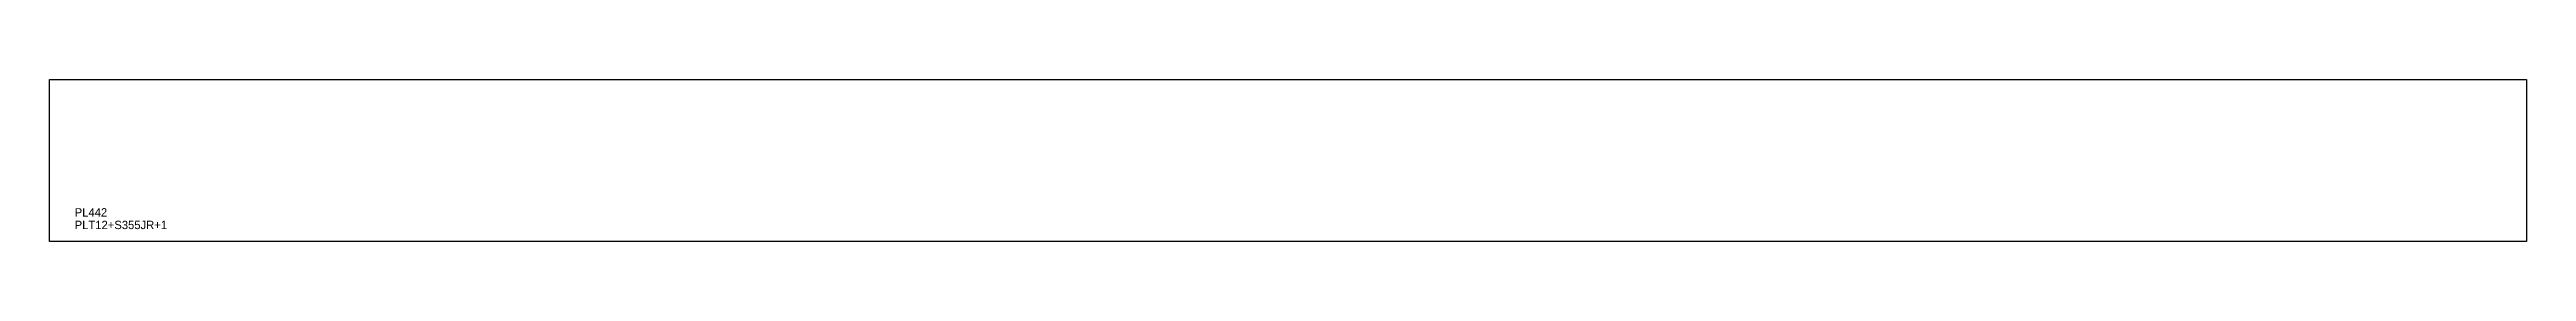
# Model space of a CAD drawing. Extents: x 0 to 2951, y 0 to 194.
import ezdxf

# ---------------------------------------------------------------- set-up
doc = ezdxf.new("R2010")
doc.units = 0
for name, color, linetype in [('CUT', 7, 'CONTINUOUS'), ('SCRIBE', 3, 'CONTINUOUS'), ('TEXT', 7, 'CONTINUOUS')]:
    doc.layers.add(name, color=color, linetype=linetype)

msp = doc.modelspace()

# ---------------------------------------------------------------- linework, layer by layer
at = {"layer": 'CUT', "color": 7, "linetype": 'CONTINUOUS'}
msp.add_lwpolyline([(0, 0), (0, 194), (2951.18, 194), (2951.18, 0)], close=True, dxfattribs=at)

# ---------------------------------------------------------------- texts
at = {"layer": 'SCRIBE', "color": 3}
msp.add_text('PL442', height=10, dxfattribs=at).set_placement((30, 30))
at = {"layer": 'TEXT', "color": 7}
msp.add_text('PLT12+S355JR+1', height=10, dxfattribs=at).set_placement((30, 15))

doc.saveas('drawing.dxf')
